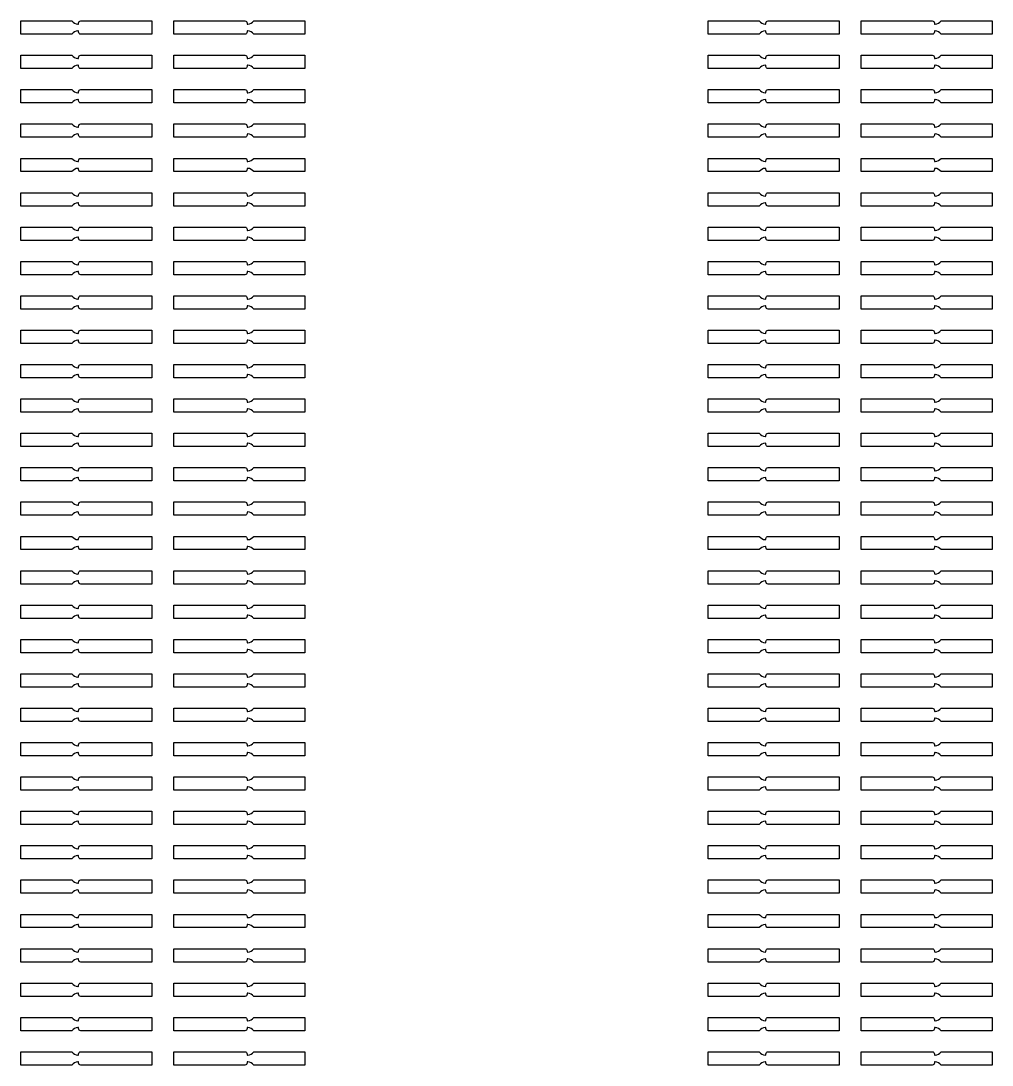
# Model space of a CAD drawing. Extents: x 15393 to 105743, y 58698 to 87977.
# Drawn here: x 31070.3 to 31508.3, y 58706 to 59177 of the extents above; entities that cross this region are included whole.
import ezdxf

# ---------------------------------------------------------------- set-up
doc = ezdxf.new("R2010")
doc.units = 13
doc.header["$MEASUREMENT"] = 0
doc.layers.add('Trap Layer', color=80, linetype='Continuous')

msp = doc.modelspace()

# ---------------------------------------------------------------- linework, layer by layer
at = {"layer": 'Trap Layer'}
for points in [[(31096.04, 59172.52, 0.217277), (31093.31, 59171.03), (31070.31, 59171.03), (31070.31, 59177.03), (31093.31, 59177.03, 0.217277), (31096.04, 59175.54, 0.435311), (31096.31, 59175.79), (31096.31, 59176.03, -0.414214), (31097.31, 59177.03), (31129.31, 59177.03), (31129.31, 59171.03), (31097.31, 59171.03, -0.414214), (31096.31, 59172.03), (31096.31, 59172.27, 0.435311)], [(31172.58, 59175.54, 0.217277), (31175.31, 59177.03), (31198.31, 59177.03), (31198.31, 59171.03), (31175.31, 59171.03, 0.217277), (31172.58, 59172.52, 0.435311), (31172.31, 59172.27), (31172.31, 59172.03, -0.414214), (31171.31, 59171.03), (31139.31, 59171.03), (31139.31, 59177.03), (31171.31, 59177.03, -0.414214), (31172.31, 59176.03), (31172.31, 59175.79, 0.435311)], [(31406.04, 59172.52, 0.217277), (31403.31, 59171.03), (31380.31, 59171.03), (31380.31, 59177.03), (31403.31, 59177.03, 0.217277), (31406.04, 59175.54, 0.435311), (31406.31, 59175.79), (31406.31, 59176.03, -0.414214), (31407.31, 59177.03), (31439.31, 59177.03), (31439.31, 59171.03), (31407.31, 59171.03, -0.414214), (31406.31, 59172.03), (31406.31, 59172.27, 0.435311)], [(31482.58, 59175.54, 0.217277), (31485.31, 59177.03), (31508.31, 59177.03), (31508.31, 59171.03), (31485.31, 59171.03, 0.217277), (31482.58, 59172.52, 0.435311), (31482.31, 59172.27), (31482.31, 59172.03, -0.414214), (31481.31, 59171.03), (31449.31, 59171.03), (31449.31, 59177.03), (31481.31, 59177.03, -0.414214), (31482.31, 59176.03), (31482.31, 59175.79, 0.435311)], [(31096.04, 59157.02, 0.217277), (31093.31, 59155.53), (31070.31, 59155.53), (31070.31, 59161.53), (31093.31, 59161.53, 0.217277), (31096.04, 59160.04, 0.435311), (31096.31, 59160.29), (31096.31, 59160.53, -0.414214), (31097.31, 59161.53), (31129.31, 59161.53), (31129.31, 59155.53), (31097.31, 59155.53, -0.414214), (31096.31, 59156.53), (31096.31, 59156.77, 0.435311)], [(31172.58, 59160.04, 0.217277), (31175.31, 59161.53), (31198.31, 59161.53), (31198.31, 59155.53), (31175.31, 59155.53, 0.217277), (31172.58, 59157.02, 0.435311), (31172.31, 59156.77), (31172.31, 59156.53, -0.414214), (31171.31, 59155.53), (31139.31, 59155.53), (31139.31, 59161.53), (31171.31, 59161.53, -0.414214), (31172.31, 59160.53), (31172.31, 59160.29, 0.435311)], [(31406.04, 59157.02, 0.217277), (31403.31, 59155.53), (31380.31, 59155.53), (31380.31, 59161.53), (31403.31, 59161.53, 0.217277), (31406.04, 59160.04, 0.435311), (31406.31, 59160.29), (31406.31, 59160.53, -0.414214), (31407.31, 59161.53), (31439.31, 59161.53), (31439.31, 59155.53), (31407.31, 59155.53, -0.414214), (31406.31, 59156.53), (31406.31, 59156.77, 0.435311)], [(31482.58, 59160.04, 0.217277), (31485.31, 59161.53), (31508.31, 59161.53), (31508.31, 59155.53), (31485.31, 59155.53, 0.217277), (31482.58, 59157.02, 0.435311), (31482.31, 59156.77), (31482.31, 59156.53, -0.414214), (31481.31, 59155.53), (31449.31, 59155.53), (31449.31, 59161.53), (31481.31, 59161.53, -0.414214), (31482.31, 59160.53), (31482.31, 59160.29, 0.435311)], [(31096.04, 59141.52, 0.217277), (31093.31, 59140.03), (31070.31, 59140.03), (31070.31, 59146.03), (31093.31, 59146.03, 0.217277), (31096.04, 59144.54, 0.435311), (31096.31, 59144.79), (31096.31, 59145.03, -0.414214), (31097.31, 59146.03), (31129.31, 59146.03), (31129.31, 59140.03), (31097.31, 59140.03, -0.414214), (31096.31, 59141.03), (31096.31, 59141.27, 0.435311)], [(31172.58, 59144.54, 0.217277), (31175.31, 59146.03), (31198.31, 59146.03), (31198.31, 59140.03), (31175.31, 59140.03, 0.217277), (31172.58, 59141.52, 0.435311), (31172.31, 59141.27), (31172.31, 59141.03, -0.414214), (31171.31, 59140.03), (31139.31, 59140.03), (31139.31, 59146.03), (31171.31, 59146.03, -0.414214), (31172.31, 59145.03), (31172.31, 59144.79, 0.435311)], [(31406.04, 59141.52, 0.217277), (31403.31, 59140.03), (31380.31, 59140.03), (31380.31, 59146.03), (31403.31, 59146.03, 0.217277), (31406.04, 59144.54, 0.435311), (31406.31, 59144.79), (31406.31, 59145.03, -0.414214), (31407.31, 59146.03), (31439.31, 59146.03), (31439.31, 59140.03), (31407.31, 59140.03, -0.414214), (31406.31, 59141.03), (31406.31, 59141.27, 0.435311)], [(31482.58, 59144.54, 0.217277), (31485.31, 59146.03), (31508.31, 59146.03), (31508.31, 59140.03), (31485.31, 59140.03, 0.217277), (31482.58, 59141.52, 0.435311), (31482.31, 59141.27), (31482.31, 59141.03, -0.414214), (31481.31, 59140.03), (31449.31, 59140.03), (31449.31, 59146.03), (31481.31, 59146.03, -0.414214), (31482.31, 59145.03), (31482.31, 59144.79, 0.435311)], [(31096.04, 59126.02, 0.217277), (31093.31, 59124.53), (31070.31, 59124.53), (31070.31, 59130.53), (31093.31, 59130.53, 0.217277), (31096.04, 59129.04, 0.435311), (31096.31, 59129.29), (31096.31, 59129.53, -0.414214), (31097.31, 59130.53), (31129.31, 59130.53), (31129.31, 59124.53), (31097.31, 59124.53, -0.414214), (31096.31, 59125.53), (31096.31, 59125.77, 0.435311)], [(31172.58, 59129.04, 0.217277), (31175.31, 59130.53), (31198.31, 59130.53), (31198.31, 59124.53), (31175.31, 59124.53, 0.217277), (31172.58, 59126.02, 0.435311), (31172.31, 59125.77), (31172.31, 59125.53, -0.414214), (31171.31, 59124.53), (31139.31, 59124.53), (31139.31, 59130.53), (31171.31, 59130.53, -0.414214), (31172.31, 59129.53), (31172.31, 59129.29, 0.435311)], [(31406.04, 59126.02, 0.217277), (31403.31, 59124.53), (31380.31, 59124.53), (31380.31, 59130.53), (31403.31, 59130.53, 0.217277), (31406.04, 59129.04, 0.435311), (31406.31, 59129.29), (31406.31, 59129.53, -0.414214), (31407.31, 59130.53), (31439.31, 59130.53), (31439.31, 59124.53), (31407.31, 59124.53, -0.414214), (31406.31, 59125.53), (31406.31, 59125.77, 0.435311)], [(31482.58, 59129.04, 0.217277), (31485.31, 59130.53), (31508.31, 59130.53), (31508.31, 59124.53), (31485.31, 59124.53, 0.217277), (31482.58, 59126.02, 0.435311), (31482.31, 59125.77), (31482.31, 59125.53, -0.414214), (31481.31, 59124.53), (31449.31, 59124.53), (31449.31, 59130.53), (31481.31, 59130.53, -0.414214), (31482.31, 59129.53), (31482.31, 59129.29, 0.435311)], [(31096.04, 59110.52, 0.217277), (31093.31, 59109.03), (31070.31, 59109.03), (31070.31, 59115.03), (31093.31, 59115.03, 0.217277), (31096.04, 59113.54, 0.435311), (31096.31, 59113.79), (31096.31, 59114.03, -0.414214), (31097.31, 59115.03), (31129.31, 59115.03), (31129.31, 59109.03), (31097.31, 59109.03, -0.414214), (31096.31, 59110.03), (31096.31, 59110.27, 0.435311)], [(31172.58, 59113.54, 0.217277), (31175.31, 59115.03), (31198.31, 59115.03), (31198.31, 59109.03), (31175.31, 59109.03, 0.217277), (31172.58, 59110.52, 0.435311), (31172.31, 59110.27), (31172.31, 59110.03, -0.414214), (31171.31, 59109.03), (31139.31, 59109.03), (31139.31, 59115.03), (31171.31, 59115.03, -0.414214), (31172.31, 59114.03), (31172.31, 59113.79, 0.435311)], [(31406.04, 59110.52, 0.217277), (31403.31, 59109.03), (31380.31, 59109.03), (31380.31, 59115.03), (31403.31, 59115.03, 0.217277), (31406.04, 59113.54, 0.435311), (31406.31, 59113.79), (31406.31, 59114.03, -0.414214), (31407.31, 59115.03), (31439.31, 59115.03), (31439.31, 59109.03), (31407.31, 59109.03, -0.414214), (31406.31, 59110.03), (31406.31, 59110.27, 0.435311)], [(31482.58, 59113.54, 0.217277), (31485.31, 59115.03), (31508.31, 59115.03), (31508.31, 59109.03), (31485.31, 59109.03, 0.217277), (31482.58, 59110.52, 0.435311), (31482.31, 59110.27), (31482.31, 59110.03, -0.414214), (31481.31, 59109.03), (31449.31, 59109.03), (31449.31, 59115.03), (31481.31, 59115.03, -0.414214), (31482.31, 59114.03), (31482.31, 59113.79, 0.435311)], [(31096.04, 59095.02, 0.217277), (31093.31, 59093.53), (31070.31, 59093.53), (31070.31, 59099.53), (31093.31, 59099.53, 0.217277), (31096.04, 59098.04, 0.435311), (31096.31, 59098.29), (31096.31, 59098.53, -0.414214), (31097.31, 59099.53), (31129.31, 59099.53), (31129.31, 59093.53), (31097.31, 59093.53, -0.414214), (31096.31, 59094.53), (31096.31, 59094.77, 0.435311)], [(31172.58, 59098.04, 0.217277), (31175.31, 59099.53), (31198.31, 59099.53), (31198.31, 59093.53), (31175.31, 59093.53, 0.217277), (31172.58, 59095.02, 0.435311), (31172.31, 59094.77), (31172.31, 59094.53, -0.414214), (31171.31, 59093.53), (31139.31, 59093.53), (31139.31, 59099.53), (31171.31, 59099.53, -0.414214), (31172.31, 59098.53), (31172.31, 59098.29, 0.435311)], [(31406.04, 59095.02, 0.217277), (31403.31, 59093.53), (31380.31, 59093.53), (31380.31, 59099.53), (31403.31, 59099.53, 0.217277), (31406.04, 59098.04, 0.435311), (31406.31, 59098.29), (31406.31, 59098.53, -0.414214), (31407.31, 59099.53), (31439.31, 59099.53), (31439.31, 59093.53), (31407.31, 59093.53, -0.414214), (31406.31, 59094.53), (31406.31, 59094.77, 0.435311)], [(31482.58, 59098.04, 0.217277), (31485.31, 59099.53), (31508.31, 59099.53), (31508.31, 59093.53), (31485.31, 59093.53, 0.217277), (31482.58, 59095.02, 0.435311), (31482.31, 59094.77), (31482.31, 59094.53, -0.414214), (31481.31, 59093.53), (31449.31, 59093.53), (31449.31, 59099.53), (31481.31, 59099.53, -0.414214), (31482.31, 59098.53), (31482.31, 59098.29, 0.435311)], [(31096.04, 59079.52, 0.217277), (31093.31, 59078.03), (31070.31, 59078.03), (31070.31, 59084.03), (31093.31, 59084.03, 0.217277), (31096.04, 59082.54, 0.435311), (31096.31, 59082.79), (31096.31, 59083.03, -0.414214), (31097.31, 59084.03), (31129.31, 59084.03), (31129.31, 59078.03), (31097.31, 59078.03, -0.414214), (31096.31, 59079.03), (31096.31, 59079.27, 0.435311)], [(31172.58, 59082.54, 0.217277), (31175.31, 59084.03), (31198.31, 59084.03), (31198.31, 59078.03), (31175.31, 59078.03, 0.217277), (31172.58, 59079.52, 0.435311), (31172.31, 59079.27), (31172.31, 59079.03, -0.414214), (31171.31, 59078.03), (31139.31, 59078.03), (31139.31, 59084.03), (31171.31, 59084.03, -0.414214), (31172.31, 59083.03), (31172.31, 59082.79, 0.435311)], [(31406.04, 59079.52, 0.217277), (31403.31, 59078.03), (31380.31, 59078.03), (31380.31, 59084.03), (31403.31, 59084.03, 0.217277), (31406.04, 59082.54, 0.435311), (31406.31, 59082.79), (31406.31, 59083.03, -0.414214), (31407.31, 59084.03), (31439.31, 59084.03), (31439.31, 59078.03), (31407.31, 59078.03, -0.414214), (31406.31, 59079.03), (31406.31, 59079.27, 0.435311)], [(31482.58, 59082.54, 0.217277), (31485.31, 59084.03), (31508.31, 59084.03), (31508.31, 59078.03), (31485.31, 59078.03, 0.217277), (31482.58, 59079.52, 0.435311), (31482.31, 59079.27), (31482.31, 59079.03, -0.414214), (31481.31, 59078.03), (31449.31, 59078.03), (31449.31, 59084.03), (31481.31, 59084.03, -0.414214), (31482.31, 59083.03), (31482.31, 59082.79, 0.435311)], [(31096.04, 59064.02, 0.217277), (31093.31, 59062.53), (31070.31, 59062.53), (31070.31, 59068.53), (31093.31, 59068.53, 0.217277), (31096.04, 59067.04, 0.435311), (31096.31, 59067.29), (31096.31, 59067.53, -0.414214), (31097.31, 59068.53), (31129.31, 59068.53), (31129.31, 59062.53), (31097.31, 59062.53, -0.414214), (31096.31, 59063.53), (31096.31, 59063.77, 0.435311)], [(31172.58, 59067.04, 0.217277), (31175.31, 59068.53), (31198.31, 59068.53), (31198.31, 59062.53), (31175.31, 59062.53, 0.217277), (31172.58, 59064.02, 0.435311), (31172.31, 59063.77), (31172.31, 59063.53, -0.414214), (31171.31, 59062.53), (31139.31, 59062.53), (31139.31, 59068.53), (31171.31, 59068.53, -0.414214), (31172.31, 59067.53), (31172.31, 59067.29, 0.435311)], [(31406.04, 59064.02, 0.217277), (31403.31, 59062.53), (31380.31, 59062.53), (31380.31, 59068.53), (31403.31, 59068.53, 0.217277), (31406.04, 59067.04, 0.435311), (31406.31, 59067.29), (31406.31, 59067.53, -0.414214), (31407.31, 59068.53), (31439.31, 59068.53), (31439.31, 59062.53), (31407.31, 59062.53, -0.414214), (31406.31, 59063.53), (31406.31, 59063.77, 0.435311)], [(31482.58, 59067.04, 0.217277), (31485.31, 59068.53), (31508.31, 59068.53), (31508.31, 59062.53), (31485.31, 59062.53, 0.217277), (31482.58, 59064.02, 0.435311), (31482.31, 59063.77), (31482.31, 59063.53, -0.414214), (31481.31, 59062.53), (31449.31, 59062.53), (31449.31, 59068.53), (31481.31, 59068.53, -0.414214), (31482.31, 59067.53), (31482.31, 59067.29, 0.435311)], [(31096.04, 59048.52, 0.217277), (31093.31, 59047.03), (31070.31, 59047.03), (31070.31, 59053.03), (31093.31, 59053.03, 0.217277), (31096.04, 59051.54, 0.435311), (31096.31, 59051.79), (31096.31, 59052.03, -0.414214), (31097.31, 59053.03), (31129.31, 59053.03), (31129.31, 59047.03), (31097.31, 59047.03, -0.414214), (31096.31, 59048.03), (31096.31, 59048.27, 0.435311)], [(31172.58, 59051.54, 0.217277), (31175.31, 59053.03), (31198.31, 59053.03), (31198.31, 59047.03), (31175.31, 59047.03, 0.217277), (31172.58, 59048.52, 0.435311), (31172.31, 59048.27), (31172.31, 59048.03, -0.414214), (31171.31, 59047.03), (31139.31, 59047.03), (31139.31, 59053.03), (31171.31, 59053.03, -0.414214), (31172.31, 59052.03), (31172.31, 59051.79, 0.435311)], [(31406.04, 59048.52, 0.217277), (31403.31, 59047.03), (31380.31, 59047.03), (31380.31, 59053.03), (31403.31, 59053.03, 0.217277), (31406.04, 59051.54, 0.435311), (31406.31, 59051.79), (31406.31, 59052.03, -0.414214), (31407.31, 59053.03), (31439.31, 59053.03), (31439.31, 59047.03), (31407.31, 59047.03, -0.414214), (31406.31, 59048.03), (31406.31, 59048.27, 0.435311)], [(31482.58, 59051.54, 0.217277), (31485.31, 59053.03), (31508.31, 59053.03), (31508.31, 59047.03), (31485.31, 59047.03, 0.217277), (31482.58, 59048.52, 0.435311), (31482.31, 59048.27), (31482.31, 59048.03, -0.414214), (31481.31, 59047.03), (31449.31, 59047.03), (31449.31, 59053.03), (31481.31, 59053.03, -0.414214), (31482.31, 59052.03), (31482.31, 59051.79, 0.435311)], [(31096.04, 59033.02, 0.217277), (31093.31, 59031.53), (31070.31, 59031.53), (31070.31, 59037.53), (31093.31, 59037.53, 0.217277), (31096.04, 59036.04, 0.435311), (31096.31, 59036.29), (31096.31, 59036.53, -0.414214), (31097.31, 59037.53), (31129.31, 59037.53), (31129.31, 59031.53), (31097.31, 59031.53, -0.414214), (31096.31, 59032.53), (31096.31, 59032.77, 0.435311)], [(31172.58, 59036.04, 0.217277), (31175.31, 59037.53), (31198.31, 59037.53), (31198.31, 59031.53), (31175.31, 59031.53, 0.217277), (31172.58, 59033.02, 0.435311), (31172.31, 59032.77), (31172.31, 59032.53, -0.414214), (31171.31, 59031.53), (31139.31, 59031.53), (31139.31, 59037.53), (31171.31, 59037.53, -0.414214), (31172.31, 59036.53), (31172.31, 59036.29, 0.435311)], [(31406.04, 59033.02, 0.217277), (31403.31, 59031.53), (31380.31, 59031.53), (31380.31, 59037.53), (31403.31, 59037.53, 0.217277), (31406.04, 59036.04, 0.435311), (31406.31, 59036.29), (31406.31, 59036.53, -0.414214), (31407.31, 59037.53), (31439.31, 59037.53), (31439.31, 59031.53), (31407.31, 59031.53, -0.414214), (31406.31, 59032.53), (31406.31, 59032.77, 0.435311)], [(31482.58, 59036.04, 0.217277), (31485.31, 59037.53), (31508.31, 59037.53), (31508.31, 59031.53), (31485.31, 59031.53, 0.217277), (31482.58, 59033.02, 0.435311), (31482.31, 59032.77), (31482.31, 59032.53, -0.414214), (31481.31, 59031.53), (31449.31, 59031.53), (31449.31, 59037.53), (31481.31, 59037.53, -0.414214), (31482.31, 59036.53), (31482.31, 59036.29, 0.435311)], [(31096.04, 59017.52, 0.217277), (31093.31, 59016.03), (31070.31, 59016.03), (31070.31, 59022.03), (31093.31, 59022.03, 0.217277), (31096.04, 59020.54, 0.435311), (31096.31, 59020.79), (31096.31, 59021.03, -0.414214), (31097.31, 59022.03), (31129.31, 59022.03), (31129.31, 59016.03), (31097.31, 59016.03, -0.414214), (31096.31, 59017.03), (31096.31, 59017.27, 0.435311)], [(31172.58, 59020.54, 0.217277), (31175.31, 59022.03), (31198.31, 59022.03), (31198.31, 59016.03), (31175.31, 59016.03, 0.217277), (31172.58, 59017.52, 0.435311), (31172.31, 59017.27), (31172.31, 59017.03, -0.414214), (31171.31, 59016.03), (31139.31, 59016.03), (31139.31, 59022.03), (31171.31, 59022.03, -0.414214), (31172.31, 59021.03), (31172.31, 59020.79, 0.435311)], [(31406.04, 59017.52, 0.217277), (31403.31, 59016.03), (31380.31, 59016.03), (31380.31, 59022.03), (31403.31, 59022.03, 0.217277), (31406.04, 59020.54, 0.435311), (31406.31, 59020.79), (31406.31, 59021.03, -0.414214), (31407.31, 59022.03), (31439.31, 59022.03), (31439.31, 59016.03), (31407.31, 59016.03, -0.414214), (31406.31, 59017.03), (31406.31, 59017.27, 0.435311)], [(31482.58, 59020.54, 0.217277), (31485.31, 59022.03), (31508.31, 59022.03), (31508.31, 59016.03), (31485.31, 59016.03, 0.217277), (31482.58, 59017.52, 0.435311), (31482.31, 59017.27), (31482.31, 59017.03, -0.414214), (31481.31, 59016.03), (31449.31, 59016.03), (31449.31, 59022.03), (31481.31, 59022.03, -0.414214), (31482.31, 59021.03), (31482.31, 59020.79, 0.435311)], [(31096.04, 59002.02, 0.217277), (31093.31, 59000.53), (31070.31, 59000.53), (31070.31, 59006.53), (31093.31, 59006.53, 0.217277), (31096.04, 59005.04, 0.435311), (31096.31, 59005.29), (31096.31, 59005.53, -0.414214), (31097.31, 59006.53), (31129.31, 59006.53), (31129.31, 59000.53), (31097.31, 59000.53, -0.414214), (31096.31, 59001.53), (31096.31, 59001.77, 0.435311)], [(31172.58, 59005.04, 0.217277), (31175.31, 59006.53), (31198.31, 59006.53), (31198.31, 59000.53), (31175.31, 59000.53, 0.217277), (31172.58, 59002.02, 0.435311), (31172.31, 59001.77), (31172.31, 59001.53, -0.414214), (31171.31, 59000.53), (31139.31, 59000.53), (31139.31, 59006.53), (31171.31, 59006.53, -0.414214), (31172.31, 59005.53), (31172.31, 59005.29, 0.435311)], [(31406.04, 59002.02, 0.217277), (31403.31, 59000.53), (31380.31, 59000.53), (31380.31, 59006.53), (31403.31, 59006.53, 0.217277), (31406.04, 59005.04, 0.435311), (31406.31, 59005.29), (31406.31, 59005.53, -0.414214), (31407.31, 59006.53), (31439.31, 59006.53), (31439.31, 59000.53), (31407.31, 59000.53, -0.414214), (31406.31, 59001.53), (31406.31, 59001.77, 0.435311)], [(31482.58, 59005.04, 0.217277), (31485.31, 59006.53), (31508.31, 59006.53), (31508.31, 59000.53), (31485.31, 59000.53, 0.217277), (31482.58, 59002.02, 0.435311), (31482.31, 59001.77), (31482.31, 59001.53, -0.414214), (31481.31, 59000.53), (31449.31, 59000.53), (31449.31, 59006.53), (31481.31, 59006.53, -0.414214), (31482.31, 59005.53), (31482.31, 59005.29, 0.435311)], [(31096.04, 58986.52, 0.217277), (31093.31, 58985.03), (31070.31, 58985.03), (31070.31, 58991.03), (31093.31, 58991.03, 0.217277), (31096.04, 58989.54, 0.435311), (31096.31, 58989.79), (31096.31, 58990.03, -0.414214), (31097.31, 58991.03), (31129.31, 58991.03), (31129.31, 58985.03), (31097.31, 58985.03, -0.414214), (31096.31, 58986.03), (31096.31, 58986.27, 0.435311)], [(31172.58, 58989.54, 0.217277), (31175.31, 58991.03), (31198.31, 58991.03), (31198.31, 58985.03), (31175.31, 58985.03, 0.217277), (31172.58, 58986.52, 0.435311), (31172.31, 58986.27), (31172.31, 58986.03, -0.414214), (31171.31, 58985.03), (31139.31, 58985.03), (31139.31, 58991.03), (31171.31, 58991.03, -0.414214), (31172.31, 58990.03), (31172.31, 58989.79, 0.435311)], [(31406.04, 58986.52, 0.217277), (31403.31, 58985.03), (31380.31, 58985.03), (31380.31, 58991.03), (31403.31, 58991.03, 0.217277), (31406.04, 58989.54, 0.435311), (31406.31, 58989.79), (31406.31, 58990.03, -0.414214), (31407.31, 58991.03), (31439.31, 58991.03), (31439.31, 58985.03), (31407.31, 58985.03, -0.414214), (31406.31, 58986.03), (31406.31, 58986.27, 0.435311)], [(31482.58, 58989.54, 0.217277), (31485.31, 58991.03), (31508.31, 58991.03), (31508.31, 58985.03), (31485.31, 58985.03, 0.217277), (31482.58, 58986.52, 0.435311), (31482.31, 58986.27), (31482.31, 58986.03, -0.414214), (31481.31, 58985.03), (31449.31, 58985.03), (31449.31, 58991.03), (31481.31, 58991.03, -0.414214), (31482.31, 58990.03), (31482.31, 58989.79, 0.435311)], [(31096.04, 58971.02, 0.217277), (31093.31, 58969.53), (31070.31, 58969.53), (31070.31, 58975.53), (31093.31, 58975.53, 0.217277), (31096.04, 58974.04, 0.435311), (31096.31, 58974.29), (31096.31, 58974.53, -0.414214), (31097.31, 58975.53), (31129.31, 58975.53), (31129.31, 58969.53), (31097.31, 58969.53, -0.414214), (31096.31, 58970.53), (31096.31, 58970.77, 0.435311)], [(31172.58, 58974.04, 0.217277), (31175.31, 58975.53), (31198.31, 58975.53), (31198.31, 58969.53), (31175.31, 58969.53, 0.217277), (31172.58, 58971.02, 0.435311), (31172.31, 58970.77), (31172.31, 58970.53, -0.414214), (31171.31, 58969.53), (31139.31, 58969.53), (31139.31, 58975.53), (31171.31, 58975.53, -0.414214), (31172.31, 58974.53), (31172.31, 58974.29, 0.435311)], [(31406.04, 58971.02, 0.217277), (31403.31, 58969.53), (31380.31, 58969.53), (31380.31, 58975.53), (31403.31, 58975.53, 0.217277), (31406.04, 58974.04, 0.435311), (31406.31, 58974.29), (31406.31, 58974.53, -0.414214), (31407.31, 58975.53), (31439.31, 58975.53), (31439.31, 58969.53), (31407.31, 58969.53, -0.414214), (31406.31, 58970.53), (31406.31, 58970.77, 0.435311)], [(31482.58, 58974.04, 0.217277), (31485.31, 58975.53), (31508.31, 58975.53), (31508.31, 58969.53), (31485.31, 58969.53, 0.217277), (31482.58, 58971.02, 0.435311), (31482.31, 58970.77), (31482.31, 58970.53, -0.414214), (31481.31, 58969.53), (31449.31, 58969.53), (31449.31, 58975.53), (31481.31, 58975.53, -0.414214), (31482.31, 58974.53), (31482.31, 58974.29, 0.435311)], [(31096.04, 58955.52, 0.217277), (31093.31, 58954.03), (31070.31, 58954.03), (31070.31, 58960.03), (31093.31, 58960.03, 0.217277), (31096.04, 58958.54, 0.435311), (31096.31, 58958.79), (31096.31, 58959.03, -0.414214), (31097.31, 58960.03), (31129.31, 58960.03), (31129.31, 58954.03), (31097.31, 58954.03, -0.414214), (31096.31, 58955.03), (31096.31, 58955.27, 0.435311)], [(31172.58, 58958.54, 0.217277), (31175.31, 58960.03), (31198.31, 58960.03), (31198.31, 58954.03), (31175.31, 58954.03, 0.217277), (31172.58, 58955.52, 0.435311), (31172.31, 58955.27), (31172.31, 58955.03, -0.414214), (31171.31, 58954.03), (31139.31, 58954.03), (31139.31, 58960.03), (31171.31, 58960.03, -0.414214), (31172.31, 58959.03), (31172.31, 58958.79, 0.435311)], [(31406.04, 58955.52, 0.217277), (31403.31, 58954.03), (31380.31, 58954.03), (31380.31, 58960.03), (31403.31, 58960.03, 0.217277), (31406.04, 58958.54, 0.435311), (31406.31, 58958.79), (31406.31, 58959.03, -0.414214), (31407.31, 58960.03), (31439.31, 58960.03), (31439.31, 58954.03), (31407.31, 58954.03, -0.414214), (31406.31, 58955.03), (31406.31, 58955.27, 0.435311)], [(31482.58, 58958.54, 0.217277), (31485.31, 58960.03), (31508.31, 58960.03), (31508.31, 58954.03), (31485.31, 58954.03, 0.217277), (31482.58, 58955.52, 0.435311), (31482.31, 58955.27), (31482.31, 58955.03, -0.414214), (31481.31, 58954.03), (31449.31, 58954.03), (31449.31, 58960.03), (31481.31, 58960.03, -0.414214), (31482.31, 58959.03), (31482.31, 58958.79, 0.435311)], [(31096.04, 58940.02, 0.217277), (31093.31, 58938.53), (31070.31, 58938.53), (31070.31, 58944.53), (31093.31, 58944.53, 0.217277), (31096.04, 58943.04, 0.435311), (31096.31, 58943.29), (31096.31, 58943.53, -0.414214), (31097.31, 58944.53), (31129.31, 58944.53), (31129.31, 58938.53), (31097.31, 58938.53, -0.414214), (31096.31, 58939.53), (31096.31, 58939.77, 0.435311)], [(31172.58, 58943.04, 0.217277), (31175.31, 58944.53), (31198.31, 58944.53), (31198.31, 58938.53), (31175.31, 58938.53, 0.217277), (31172.58, 58940.02, 0.435311), (31172.31, 58939.77), (31172.31, 58939.53, -0.414214), (31171.31, 58938.53), (31139.31, 58938.53), (31139.31, 58944.53), (31171.31, 58944.53, -0.414214), (31172.31, 58943.53), (31172.31, 58943.29, 0.435311)], [(31406.04, 58940.02, 0.217277), (31403.31, 58938.53), (31380.31, 58938.53), (31380.31, 58944.53), (31403.31, 58944.53, 0.217277), (31406.04, 58943.04, 0.435311), (31406.31, 58943.29), (31406.31, 58943.53, -0.414214), (31407.31, 58944.53), (31439.31, 58944.53), (31439.31, 58938.53), (31407.31, 58938.53, -0.414214), (31406.31, 58939.53), (31406.31, 58939.77, 0.435311)], [(31482.58, 58943.04, 0.217277), (31485.31, 58944.53), (31508.31, 58944.53), (31508.31, 58938.53), (31485.31, 58938.53, 0.217277), (31482.58, 58940.02, 0.435311), (31482.31, 58939.77), (31482.31, 58939.53, -0.414214), (31481.31, 58938.53), (31449.31, 58938.53), (31449.31, 58944.53), (31481.31, 58944.53, -0.414214), (31482.31, 58943.53), (31482.31, 58943.29, 0.435311)], [(31096.04, 58924.52, 0.217277), (31093.31, 58923.03), (31070.31, 58923.03), (31070.31, 58929.03), (31093.31, 58929.03, 0.217277), (31096.04, 58927.54, 0.435311), (31096.31, 58927.79), (31096.31, 58928.03, -0.414214), (31097.31, 58929.03), (31129.31, 58929.03), (31129.31, 58923.03), (31097.31, 58923.03, -0.414214), (31096.31, 58924.03), (31096.31, 58924.27, 0.435311)], [(31172.58, 58927.54, 0.217277), (31175.31, 58929.03), (31198.31, 58929.03), (31198.31, 58923.03), (31175.31, 58923.03, 0.217277), (31172.58, 58924.52, 0.435311), (31172.31, 58924.27), (31172.31, 58924.03, -0.414214), (31171.31, 58923.03), (31139.31, 58923.03), (31139.31, 58929.03), (31171.31, 58929.03, -0.414214), (31172.31, 58928.03), (31172.31, 58927.79, 0.435311)], [(31406.04, 58924.52, 0.217277), (31403.31, 58923.03), (31380.31, 58923.03), (31380.31, 58929.03), (31403.31, 58929.03, 0.217277), (31406.04, 58927.54, 0.435311), (31406.31, 58927.79), (31406.31, 58928.03, -0.414214), (31407.31, 58929.03), (31439.31, 58929.03), (31439.31, 58923.03), (31407.31, 58923.03, -0.414214), (31406.31, 58924.03), (31406.31, 58924.27, 0.435311)], [(31482.58, 58927.54, 0.217277), (31485.31, 58929.03), (31508.31, 58929.03), (31508.31, 58923.03), (31485.31, 58923.03, 0.217277), (31482.58, 58924.52, 0.435311), (31482.31, 58924.27), (31482.31, 58924.03, -0.414214), (31481.31, 58923.03), (31449.31, 58923.03), (31449.31, 58929.03), (31481.31, 58929.03, -0.414214), (31482.31, 58928.03), (31482.31, 58927.79, 0.435311)], [(31096.04, 58909.02, 0.217277), (31093.31, 58907.53), (31070.31, 58907.53), (31070.31, 58913.53), (31093.31, 58913.53, 0.217277), (31096.04, 58912.04, 0.435311), (31096.31, 58912.29), (31096.31, 58912.53, -0.414214), (31097.31, 58913.53), (31129.31, 58913.53), (31129.31, 58907.53), (31097.31, 58907.53, -0.414214), (31096.31, 58908.53), (31096.31, 58908.77, 0.435311)], [(31172.58, 58912.04, 0.217277), (31175.31, 58913.53), (31198.31, 58913.53), (31198.31, 58907.53), (31175.31, 58907.53, 0.217277), (31172.58, 58909.02, 0.435311), (31172.31, 58908.77), (31172.31, 58908.53, -0.414214), (31171.31, 58907.53), (31139.31, 58907.53), (31139.31, 58913.53), (31171.31, 58913.53, -0.414214), (31172.31, 58912.53), (31172.31, 58912.29, 0.435311)], [(31406.04, 58909.02, 0.217277), (31403.31, 58907.53), (31380.31, 58907.53), (31380.31, 58913.53), (31403.31, 58913.53, 0.217277), (31406.04, 58912.04, 0.435311), (31406.31, 58912.29), (31406.31, 58912.53, -0.414214), (31407.31, 58913.53), (31439.31, 58913.53), (31439.31, 58907.53), (31407.31, 58907.53, -0.414214), (31406.31, 58908.53), (31406.31, 58908.77, 0.435311)], [(31482.58, 58912.04, 0.217277), (31485.31, 58913.53), (31508.31, 58913.53), (31508.31, 58907.53), (31485.31, 58907.53, 0.217277), (31482.58, 58909.02, 0.435311), (31482.31, 58908.77), (31482.31, 58908.53, -0.414214), (31481.31, 58907.53), (31449.31, 58907.53), (31449.31, 58913.53), (31481.31, 58913.53, -0.414214), (31482.31, 58912.53), (31482.31, 58912.29, 0.435311)], [(31096.04, 58893.52, 0.217277), (31093.31, 58892.03), (31070.31, 58892.03), (31070.31, 58898.03), (31093.31, 58898.03, 0.217277), (31096.04, 58896.54, 0.435311), (31096.31, 58896.79), (31096.31, 58897.03, -0.414214), (31097.31, 58898.03), (31129.31, 58898.03), (31129.31, 58892.03), (31097.31, 58892.03, -0.414214), (31096.31, 58893.03), (31096.31, 58893.27, 0.435311)], [(31172.58, 58896.54, 0.217277), (31175.31, 58898.03), (31198.31, 58898.03), (31198.31, 58892.03), (31175.31, 58892.03, 0.217277), (31172.58, 58893.52, 0.435311), (31172.31, 58893.27), (31172.31, 58893.03, -0.414214), (31171.31, 58892.03), (31139.31, 58892.03), (31139.31, 58898.03), (31171.31, 58898.03, -0.414214), (31172.31, 58897.03), (31172.31, 58896.79, 0.435311)], [(31406.04, 58893.52, 0.217277), (31403.31, 58892.03), (31380.31, 58892.03), (31380.31, 58898.03), (31403.31, 58898.03, 0.217277), (31406.04, 58896.54, 0.435311), (31406.31, 58896.79), (31406.31, 58897.03, -0.414214), (31407.31, 58898.03), (31439.31, 58898.03), (31439.31, 58892.03), (31407.31, 58892.03, -0.414214), (31406.31, 58893.03), (31406.31, 58893.27, 0.435311)], [(31482.58, 58896.54, 0.217277), (31485.31, 58898.03), (31508.31, 58898.03), (31508.31, 58892.03), (31485.31, 58892.03, 0.217277), (31482.58, 58893.52, 0.435311), (31482.31, 58893.27), (31482.31, 58893.03, -0.414214), (31481.31, 58892.03), (31449.31, 58892.03), (31449.31, 58898.03), (31481.31, 58898.03, -0.414214), (31482.31, 58897.03), (31482.31, 58896.79, 0.435311)], [(31096.04, 58878.02, 0.217277), (31093.31, 58876.53), (31070.31, 58876.53), (31070.31, 58882.53), (31093.31, 58882.53, 0.217277), (31096.04, 58881.04, 0.435311), (31096.31, 58881.29), (31096.31, 58881.53, -0.414214), (31097.31, 58882.53), (31129.31, 58882.53), (31129.31, 58876.53), (31097.31, 58876.53, -0.414214), (31096.31, 58877.53), (31096.31, 58877.77, 0.435311)], [(31172.58, 58881.04, 0.217277), (31175.31, 58882.53), (31198.31, 58882.53), (31198.31, 58876.53), (31175.31, 58876.53, 0.217277), (31172.58, 58878.02, 0.435311), (31172.31, 58877.77), (31172.31, 58877.53, -0.414214), (31171.31, 58876.53), (31139.31, 58876.53), (31139.31, 58882.53), (31171.31, 58882.53, -0.414214), (31172.31, 58881.53), (31172.31, 58881.29, 0.435311)], [(31406.04, 58878.02, 0.217277), (31403.31, 58876.53), (31380.31, 58876.53), (31380.31, 58882.53), (31403.31, 58882.53, 0.217277), (31406.04, 58881.04, 0.435311), (31406.31, 58881.29), (31406.31, 58881.53, -0.414214), (31407.31, 58882.53), (31439.31, 58882.53), (31439.31, 58876.53), (31407.31, 58876.53, -0.414214), (31406.31, 58877.53), (31406.31, 58877.77, 0.435311)], [(31482.58, 58881.04, 0.217277), (31485.31, 58882.53), (31508.31, 58882.53), (31508.31, 58876.53), (31485.31, 58876.53, 0.217277), (31482.58, 58878.02, 0.435311), (31482.31, 58877.77), (31482.31, 58877.53, -0.414214), (31481.31, 58876.53), (31449.31, 58876.53), (31449.31, 58882.53), (31481.31, 58882.53, -0.414214), (31482.31, 58881.53), (31482.31, 58881.29, 0.435311)], [(31096.04, 58862.52, 0.217277), (31093.31, 58861.03), (31070.31, 58861.03), (31070.31, 58867.03), (31093.31, 58867.03, 0.217277), (31096.04, 58865.54, 0.435311), (31096.31, 58865.79), (31096.31, 58866.03, -0.414214), (31097.31, 58867.03), (31129.31, 58867.03), (31129.31, 58861.03), (31097.31, 58861.03, -0.414214), (31096.31, 58862.03), (31096.31, 58862.27, 0.435311)], [(31172.58, 58865.54, 0.217277), (31175.31, 58867.03), (31198.31, 58867.03), (31198.31, 58861.03), (31175.31, 58861.03, 0.217277), (31172.58, 58862.52, 0.435311), (31172.31, 58862.27), (31172.31, 58862.03, -0.414214), (31171.31, 58861.03), (31139.31, 58861.03), (31139.31, 58867.03), (31171.31, 58867.03, -0.414214), (31172.31, 58866.03), (31172.31, 58865.79, 0.435311)], [(31406.04, 58862.52, 0.217277), (31403.31, 58861.03), (31380.31, 58861.03), (31380.31, 58867.03), (31403.31, 58867.03, 0.217277), (31406.04, 58865.54, 0.435311), (31406.31, 58865.79), (31406.31, 58866.03, -0.414214), (31407.31, 58867.03), (31439.31, 58867.03), (31439.31, 58861.03), (31407.31, 58861.03, -0.414214), (31406.31, 58862.03), (31406.31, 58862.27, 0.435311)], [(31482.58, 58865.54, 0.217277), (31485.31, 58867.03), (31508.31, 58867.03), (31508.31, 58861.03), (31485.31, 58861.03, 0.217277), (31482.58, 58862.52, 0.435311), (31482.31, 58862.27), (31482.31, 58862.03, -0.414214), (31481.31, 58861.03), (31449.31, 58861.03), (31449.31, 58867.03), (31481.31, 58867.03, -0.414214), (31482.31, 58866.03), (31482.31, 58865.79, 0.435311)], [(31096.04, 58847.02, 0.217277), (31093.31, 58845.53), (31070.31, 58845.53), (31070.31, 58851.53), (31093.31, 58851.53, 0.217277), (31096.04, 58850.04, 0.435311), (31096.31, 58850.29), (31096.31, 58850.53, -0.414214), (31097.31, 58851.53), (31129.31, 58851.53), (31129.31, 58845.53), (31097.31, 58845.53, -0.414214), (31096.31, 58846.53), (31096.31, 58846.77, 0.435311)], [(31172.58, 58850.04, 0.217277), (31175.31, 58851.53), (31198.31, 58851.53), (31198.31, 58845.53), (31175.31, 58845.53, 0.217277), (31172.58, 58847.02, 0.435311), (31172.31, 58846.77), (31172.31, 58846.53, -0.414214), (31171.31, 58845.53), (31139.31, 58845.53), (31139.31, 58851.53), (31171.31, 58851.53, -0.414214), (31172.31, 58850.53), (31172.31, 58850.29, 0.435311)], [(31406.04, 58847.02, 0.217277), (31403.31, 58845.53), (31380.31, 58845.53), (31380.31, 58851.53), (31403.31, 58851.53, 0.217277), (31406.04, 58850.04, 0.435311), (31406.31, 58850.29), (31406.31, 58850.53, -0.414214), (31407.31, 58851.53), (31439.31, 58851.53), (31439.31, 58845.53), (31407.31, 58845.53, -0.414214), (31406.31, 58846.53), (31406.31, 58846.77, 0.435311)], [(31482.58, 58850.04, 0.217277), (31485.31, 58851.53), (31508.31, 58851.53), (31508.31, 58845.53), (31485.31, 58845.53, 0.217277), (31482.58, 58847.02, 0.435311), (31482.31, 58846.77), (31482.31, 58846.53, -0.414214), (31481.31, 58845.53), (31449.31, 58845.53), (31449.31, 58851.53), (31481.31, 58851.53, -0.414214), (31482.31, 58850.53), (31482.31, 58850.29, 0.435311)], [(31096.04, 58831.52, 0.217277), (31093.31, 58830.03), (31070.31, 58830.03), (31070.31, 58836.03), (31093.31, 58836.03, 0.217277), (31096.04, 58834.54, 0.435311), (31096.31, 58834.79), (31096.31, 58835.03, -0.414214), (31097.31, 58836.03), (31129.31, 58836.03), (31129.31, 58830.03), (31097.31, 58830.03, -0.414214), (31096.31, 58831.03), (31096.31, 58831.27, 0.435311)], [(31172.58, 58834.54, 0.217277), (31175.31, 58836.03), (31198.31, 58836.03), (31198.31, 58830.03), (31175.31, 58830.03, 0.217277), (31172.58, 58831.52, 0.435311), (31172.31, 58831.27), (31172.31, 58831.03, -0.414214), (31171.31, 58830.03), (31139.31, 58830.03), (31139.31, 58836.03), (31171.31, 58836.03, -0.414214), (31172.31, 58835.03), (31172.31, 58834.79, 0.435311)], [(31406.04, 58831.52, 0.217277), (31403.31, 58830.03), (31380.31, 58830.03), (31380.31, 58836.03), (31403.31, 58836.03, 0.217277), (31406.04, 58834.54, 0.435311), (31406.31, 58834.79), (31406.31, 58835.03, -0.414214), (31407.31, 58836.03), (31439.31, 58836.03), (31439.31, 58830.03), (31407.31, 58830.03, -0.414214), (31406.31, 58831.03), (31406.31, 58831.27, 0.435311)], [(31482.58, 58834.54, 0.217277), (31485.31, 58836.03), (31508.31, 58836.03), (31508.31, 58830.03), (31485.31, 58830.03, 0.217277), (31482.58, 58831.52, 0.435311), (31482.31, 58831.27), (31482.31, 58831.03, -0.414214), (31481.31, 58830.03), (31449.31, 58830.03), (31449.31, 58836.03), (31481.31, 58836.03, -0.414214), (31482.31, 58835.03), (31482.31, 58834.79, 0.435311)], [(31096.04, 58816.02, 0.217277), (31093.31, 58814.53), (31070.31, 58814.53), (31070.31, 58820.53), (31093.31, 58820.53, 0.217277), (31096.04, 58819.04, 0.435311), (31096.31, 58819.29), (31096.31, 58819.53, -0.414214), (31097.31, 58820.53), (31129.31, 58820.53), (31129.31, 58814.53), (31097.31, 58814.53, -0.414214), (31096.31, 58815.53), (31096.31, 58815.77, 0.435311)], [(31172.58, 58819.04, 0.217277), (31175.31, 58820.53), (31198.31, 58820.53), (31198.31, 58814.53), (31175.31, 58814.53, 0.217277), (31172.58, 58816.02, 0.435311), (31172.31, 58815.77), (31172.31, 58815.53, -0.414214), (31171.31, 58814.53), (31139.31, 58814.53), (31139.31, 58820.53), (31171.31, 58820.53, -0.414214), (31172.31, 58819.53), (31172.31, 58819.29, 0.435311)], [(31406.04, 58816.02, 0.217277), (31403.31, 58814.53), (31380.31, 58814.53), (31380.31, 58820.53), (31403.31, 58820.53, 0.217277), (31406.04, 58819.04, 0.435311), (31406.31, 58819.29), (31406.31, 58819.53, -0.414214), (31407.31, 58820.53), (31439.31, 58820.53), (31439.31, 58814.53), (31407.31, 58814.53, -0.414214), (31406.31, 58815.53), (31406.31, 58815.77, 0.435311)], [(31482.58, 58819.04, 0.217277), (31485.31, 58820.53), (31508.31, 58820.53), (31508.31, 58814.53), (31485.31, 58814.53, 0.217277), (31482.58, 58816.02, 0.435311), (31482.31, 58815.77), (31482.31, 58815.53, -0.414214), (31481.31, 58814.53), (31449.31, 58814.53), (31449.31, 58820.53), (31481.31, 58820.53, -0.414214), (31482.31, 58819.53), (31482.31, 58819.29, 0.435311)], [(31096.04, 58800.52, 0.217277), (31093.31, 58799.03), (31070.31, 58799.03), (31070.31, 58805.03), (31093.31, 58805.03, 0.217277), (31096.04, 58803.54, 0.435311), (31096.31, 58803.79), (31096.31, 58804.03, -0.414214), (31097.31, 58805.03), (31129.31, 58805.03), (31129.31, 58799.03), (31097.31, 58799.03, -0.414214), (31096.31, 58800.03), (31096.31, 58800.27, 0.435311)], [(31172.58, 58803.54, 0.217277), (31175.31, 58805.03), (31198.31, 58805.03), (31198.31, 58799.03), (31175.31, 58799.03, 0.217277), (31172.58, 58800.52, 0.435311), (31172.31, 58800.27), (31172.31, 58800.03, -0.414214), (31171.31, 58799.03), (31139.31, 58799.03), (31139.31, 58805.03), (31171.31, 58805.03, -0.414214), (31172.31, 58804.03), (31172.31, 58803.79, 0.435311)], [(31406.04, 58800.52, 0.217277), (31403.31, 58799.03), (31380.31, 58799.03), (31380.31, 58805.03), (31403.31, 58805.03, 0.217277), (31406.04, 58803.54, 0.435311), (31406.31, 58803.79), (31406.31, 58804.03, -0.414214), (31407.31, 58805.03), (31439.31, 58805.03), (31439.31, 58799.03), (31407.31, 58799.03, -0.414214), (31406.31, 58800.03), (31406.31, 58800.27, 0.435311)], [(31482.58, 58803.54, 0.217277), (31485.31, 58805.03), (31508.31, 58805.03), (31508.31, 58799.03), (31485.31, 58799.03, 0.217277), (31482.58, 58800.52, 0.435311), (31482.31, 58800.27), (31482.31, 58800.03, -0.414214), (31481.31, 58799.03), (31449.31, 58799.03), (31449.31, 58805.03), (31481.31, 58805.03, -0.414214), (31482.31, 58804.03), (31482.31, 58803.79, 0.435311)], [(31096.04, 58785.02, 0.217277), (31093.31, 58783.53), (31070.31, 58783.53), (31070.31, 58789.53), (31093.31, 58789.53, 0.217277), (31096.04, 58788.04, 0.435311), (31096.31, 58788.29), (31096.31, 58788.53, -0.414214), (31097.31, 58789.53), (31129.31, 58789.53), (31129.31, 58783.53), (31097.31, 58783.53, -0.414214), (31096.31, 58784.53), (31096.31, 58784.77, 0.435311)], [(31172.58, 58788.04, 0.217277), (31175.31, 58789.53), (31198.31, 58789.53), (31198.31, 58783.53), (31175.31, 58783.53, 0.217277), (31172.58, 58785.02, 0.435311), (31172.31, 58784.77), (31172.31, 58784.53, -0.414214), (31171.31, 58783.53), (31139.31, 58783.53), (31139.31, 58789.53), (31171.31, 58789.53, -0.414214), (31172.31, 58788.53), (31172.31, 58788.29, 0.435311)], [(31406.04, 58785.02, 0.217277), (31403.31, 58783.53), (31380.31, 58783.53), (31380.31, 58789.53), (31403.31, 58789.53, 0.217277), (31406.04, 58788.04, 0.435311), (31406.31, 58788.29), (31406.31, 58788.53, -0.414214), (31407.31, 58789.53), (31439.31, 58789.53), (31439.31, 58783.53), (31407.31, 58783.53, -0.414214), (31406.31, 58784.53), (31406.31, 58784.77, 0.435311)], [(31482.58, 58788.04, 0.217277), (31485.31, 58789.53), (31508.31, 58789.53), (31508.31, 58783.53), (31485.31, 58783.53, 0.217277), (31482.58, 58785.02, 0.435311), (31482.31, 58784.77), (31482.31, 58784.53, -0.414214), (31481.31, 58783.53), (31449.31, 58783.53), (31449.31, 58789.53), (31481.31, 58789.53, -0.414214), (31482.31, 58788.53), (31482.31, 58788.29, 0.435311)], [(31096.04, 58769.52, 0.217277), (31093.31, 58768.03), (31070.31, 58768.03), (31070.31, 58774.03), (31093.31, 58774.03, 0.217277), (31096.04, 58772.54, 0.435311), (31096.31, 58772.79), (31096.31, 58773.03, -0.414214), (31097.31, 58774.03), (31129.31, 58774.03), (31129.31, 58768.03), (31097.31, 58768.03, -0.414214), (31096.31, 58769.03), (31096.31, 58769.27, 0.435311)], [(31172.58, 58772.54, 0.217277), (31175.31, 58774.03), (31198.31, 58774.03), (31198.31, 58768.03), (31175.31, 58768.03, 0.217277), (31172.58, 58769.52, 0.435311), (31172.31, 58769.27), (31172.31, 58769.03, -0.414214), (31171.31, 58768.03), (31139.31, 58768.03), (31139.31, 58774.03), (31171.31, 58774.03, -0.414214), (31172.31, 58773.03), (31172.31, 58772.79, 0.435311)], [(31406.04, 58769.52, 0.217277), (31403.31, 58768.03), (31380.31, 58768.03), (31380.31, 58774.03), (31403.31, 58774.03, 0.217277), (31406.04, 58772.54, 0.435311), (31406.31, 58772.79), (31406.31, 58773.03, -0.414214), (31407.31, 58774.03), (31439.31, 58774.03), (31439.31, 58768.03), (31407.31, 58768.03, -0.414214), (31406.31, 58769.03), (31406.31, 58769.27, 0.435311)], [(31482.58, 58772.54, 0.217277), (31485.31, 58774.03), (31508.31, 58774.03), (31508.31, 58768.03), (31485.31, 58768.03, 0.217277), (31482.58, 58769.52, 0.435311), (31482.31, 58769.27), (31482.31, 58769.03, -0.414214), (31481.31, 58768.03), (31449.31, 58768.03), (31449.31, 58774.03), (31481.31, 58774.03, -0.414214), (31482.31, 58773.03), (31482.31, 58772.79, 0.435311)], [(31096.04, 58754.02, 0.217277), (31093.31, 58752.53), (31070.31, 58752.53), (31070.31, 58758.53), (31093.31, 58758.53, 0.217277), (31096.04, 58757.04, 0.435311), (31096.31, 58757.29), (31096.31, 58757.53, -0.414214), (31097.31, 58758.53), (31129.31, 58758.53), (31129.31, 58752.53), (31097.31, 58752.53, -0.414214), (31096.31, 58753.53), (31096.31, 58753.77, 0.435311)], [(31172.58, 58757.04, 0.217277), (31175.31, 58758.53), (31198.31, 58758.53), (31198.31, 58752.53), (31175.31, 58752.53, 0.217277), (31172.58, 58754.02, 0.435311), (31172.31, 58753.77), (31172.31, 58753.53, -0.414214), (31171.31, 58752.53), (31139.31, 58752.53), (31139.31, 58758.53), (31171.31, 58758.53, -0.414214), (31172.31, 58757.53), (31172.31, 58757.29, 0.435311)], [(31406.04, 58754.02, 0.217277), (31403.31, 58752.53), (31380.31, 58752.53), (31380.31, 58758.53), (31403.31, 58758.53, 0.217277), (31406.04, 58757.04, 0.435311), (31406.31, 58757.29), (31406.31, 58757.53, -0.414214), (31407.31, 58758.53), (31439.31, 58758.53), (31439.31, 58752.53), (31407.31, 58752.53, -0.414214), (31406.31, 58753.53), (31406.31, 58753.77, 0.435311)], [(31482.58, 58757.04, 0.217277), (31485.31, 58758.53), (31508.31, 58758.53), (31508.31, 58752.53), (31485.31, 58752.53, 0.217277), (31482.58, 58754.02, 0.435311), (31482.31, 58753.77), (31482.31, 58753.53, -0.414214), (31481.31, 58752.53), (31449.31, 58752.53), (31449.31, 58758.53), (31481.31, 58758.53, -0.414214), (31482.31, 58757.53), (31482.31, 58757.29, 0.435311)], [(31096.04, 58738.52, 0.217277), (31093.31, 58737.03), (31070.31, 58737.03), (31070.31, 58743.03), (31093.31, 58743.03, 0.217277), (31096.04, 58741.54, 0.435311), (31096.31, 58741.79), (31096.31, 58742.03, -0.414214), (31097.31, 58743.03), (31129.31, 58743.03), (31129.31, 58737.03), (31097.31, 58737.03, -0.414214), (31096.31, 58738.03), (31096.31, 58738.27, 0.435311)], [(31172.58, 58741.54, 0.217277), (31175.31, 58743.03), (31198.31, 58743.03), (31198.31, 58737.03), (31175.31, 58737.03, 0.217277), (31172.58, 58738.52, 0.435311), (31172.31, 58738.27), (31172.31, 58738.03, -0.414214), (31171.31, 58737.03), (31139.31, 58737.03), (31139.31, 58743.03), (31171.31, 58743.03, -0.414214), (31172.31, 58742.03), (31172.31, 58741.79, 0.435311)], [(31406.04, 58738.52, 0.217277), (31403.31, 58737.03), (31380.31, 58737.03), (31380.31, 58743.03), (31403.31, 58743.03, 0.217277), (31406.04, 58741.54, 0.435311), (31406.31, 58741.79), (31406.31, 58742.03, -0.414214), (31407.31, 58743.03), (31439.31, 58743.03), (31439.31, 58737.03), (31407.31, 58737.03, -0.414214), (31406.31, 58738.03), (31406.31, 58738.27, 0.435311)], [(31482.58, 58741.54, 0.217277), (31485.31, 58743.03), (31508.31, 58743.03), (31508.31, 58737.03), (31485.31, 58737.03, 0.217277), (31482.58, 58738.52, 0.435311), (31482.31, 58738.27), (31482.31, 58738.03, -0.414214), (31481.31, 58737.03), (31449.31, 58737.03), (31449.31, 58743.03), (31481.31, 58743.03, -0.414214), (31482.31, 58742.03), (31482.31, 58741.79, 0.435311)], [(31096.04, 58723.02, 0.217277), (31093.31, 58721.53), (31070.31, 58721.53), (31070.31, 58727.53), (31093.31, 58727.53, 0.217277), (31096.04, 58726.04, 0.435311), (31096.31, 58726.29), (31096.31, 58726.53, -0.414214), (31097.31, 58727.53), (31129.31, 58727.53), (31129.31, 58721.53), (31097.31, 58721.53, -0.414214), (31096.31, 58722.53), (31096.31, 58722.77, 0.435311)], [(31172.58, 58726.04, 0.217277), (31175.31, 58727.53), (31198.31, 58727.53), (31198.31, 58721.53), (31175.31, 58721.53, 0.217277), (31172.58, 58723.02, 0.435311), (31172.31, 58722.77), (31172.31, 58722.53, -0.414214), (31171.31, 58721.53), (31139.31, 58721.53), (31139.31, 58727.53), (31171.31, 58727.53, -0.414214), (31172.31, 58726.53), (31172.31, 58726.29, 0.435311)], [(31406.04, 58723.02, 0.217277), (31403.31, 58721.53), (31380.31, 58721.53), (31380.31, 58727.53), (31403.31, 58727.53, 0.217277), (31406.04, 58726.04, 0.435311), (31406.31, 58726.29), (31406.31, 58726.53, -0.414214), (31407.31, 58727.53), (31439.31, 58727.53), (31439.31, 58721.53), (31407.31, 58721.53, -0.414214), (31406.31, 58722.53), (31406.31, 58722.77, 0.435311)], [(31482.58, 58726.04, 0.217277), (31485.31, 58727.53), (31508.31, 58727.53), (31508.31, 58721.53), (31485.31, 58721.53, 0.217277), (31482.58, 58723.02, 0.435311), (31482.31, 58722.77), (31482.31, 58722.53, -0.414214), (31481.31, 58721.53), (31449.31, 58721.53), (31449.31, 58727.53), (31481.31, 58727.53, -0.414214), (31482.31, 58726.53), (31482.31, 58726.29, 0.435311)], [(31096.04, 58707.52, 0.217277), (31093.31, 58706.03), (31070.31, 58706.03), (31070.31, 58712.03), (31093.31, 58712.03, 0.217277), (31096.04, 58710.54, 0.435311), (31096.31, 58710.79), (31096.31, 58711.03, -0.414214), (31097.31, 58712.03), (31129.31, 58712.03), (31129.31, 58706.03), (31097.31, 58706.03, -0.414214), (31096.31, 58707.03), (31096.31, 58707.27, 0.435311)], [(31172.58, 58710.54, 0.217277), (31175.31, 58712.03), (31198.31, 58712.03), (31198.31, 58706.03), (31175.31, 58706.03, 0.217277), (31172.58, 58707.52, 0.435311), (31172.31, 58707.27), (31172.31, 58707.03, -0.414214), (31171.31, 58706.03), (31139.31, 58706.03), (31139.31, 58712.03), (31171.31, 58712.03, -0.414214), (31172.31, 58711.03), (31172.31, 58710.79, 0.435311)], [(31406.04, 58707.52, 0.217277), (31403.31, 58706.03), (31380.31, 58706.03), (31380.31, 58712.03), (31403.31, 58712.03, 0.217277), (31406.04, 58710.54, 0.435311), (31406.31, 58710.79), (31406.31, 58711.03, -0.414214), (31407.31, 58712.03), (31439.31, 58712.03), (31439.31, 58706.03), (31407.31, 58706.03, -0.414214), (31406.31, 58707.03), (31406.31, 58707.27, 0.435311)], [(31482.58, 58710.54, 0.217277), (31485.31, 58712.03), (31508.31, 58712.03), (31508.31, 58706.03), (31485.31, 58706.03, 0.217277), (31482.58, 58707.52, 0.435311), (31482.31, 58707.27), (31482.31, 58707.03, -0.414214), (31481.31, 58706.03), (31449.31, 58706.03), (31449.31, 58712.03), (31481.31, 58712.03, -0.414214), (31482.31, 58711.03), (31482.31, 58710.79, 0.435311)]]:
    msp.add_lwpolyline(points, format="xyb", close=True, dxfattribs=at)

doc.saveas('drawing.dxf')
